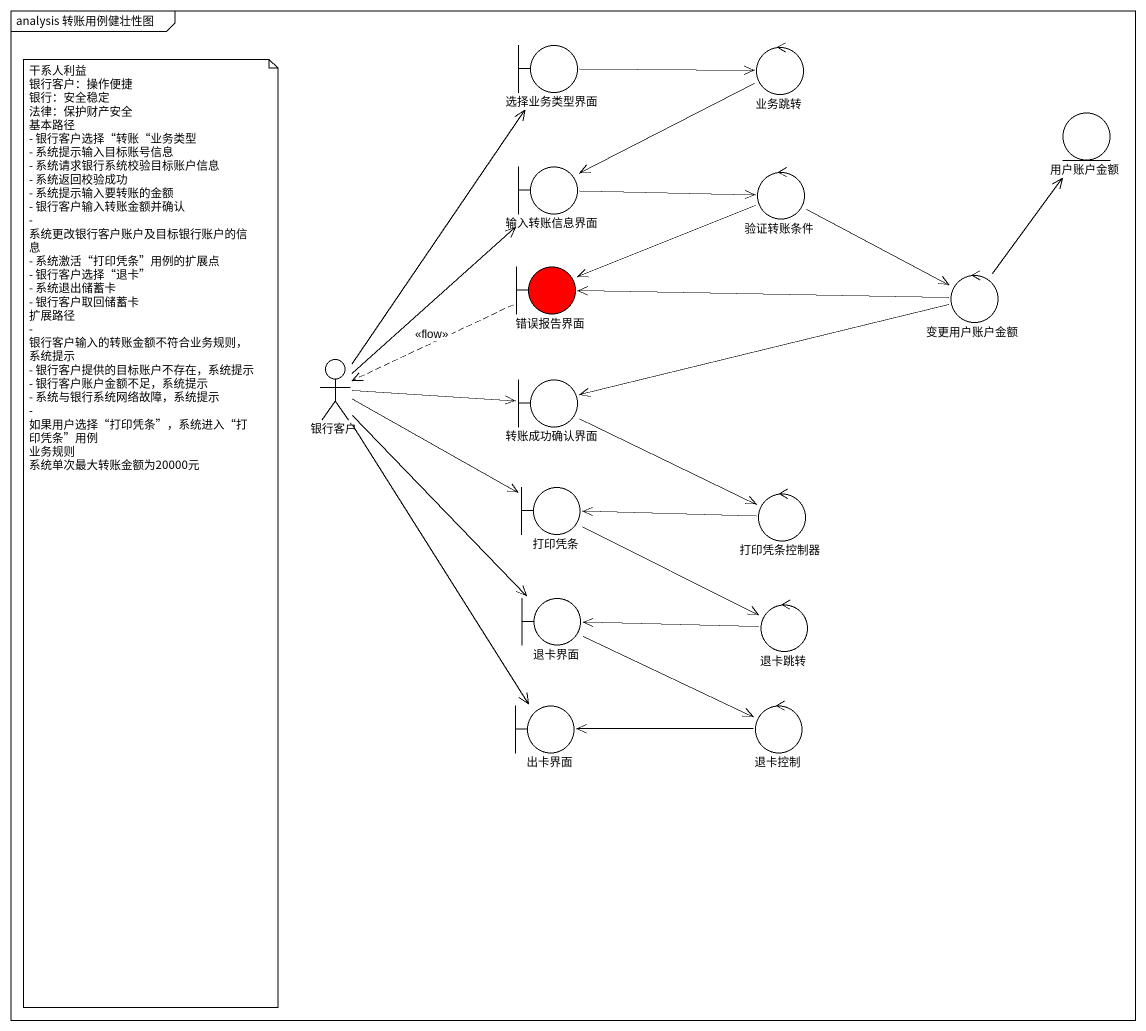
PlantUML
@startuml
mainframe analysis 转账用例健壮性图
boundary 选择业务类型界面
control 业务跳转
entity 用户账户金额
boundary 输入转账信息界面
control 验证转账条件
boundary 错误报告界面 #FF0000
control 变更用户账户金额
actor 银行客户
boundary 转账成功确认界面
boundary 打印凭条
control 打印凭条控制器
boundary 退卡界面
control 退卡跳转
boundary 出卡界面
control 退卡控制
选择业务类型界面 -right-> 业务跳转
业务跳转 -left-> 输入转账信息界面
输入转账信息界面 -right-> 验证转账条件
验证转账条件 -left-> 错误报告界面
验证转账条件 -right-> 变更用户账户金额
错误报告界面 .left.> 银行客户 : <<flow>>
变更用户账户金额 -up-> 用户账户金额
变更用户账户金额 -left-> 错误报告界面
变更用户账户金额 -left-> 转账成功确认界面
银行客户 -up-> 选择业务类型界面
银行客户 -up-> 输入转账信息界面
银行客户 -right-> 转账成功确认界面
银行客户 -right-> 打印凭条
银行客户 --> 退卡界面
银行客户 --> 出卡界面
转账成功确认界面 -right-> 打印凭条控制器
打印凭条 -right-> 退卡跳转
打印凭条控制器 -left-> 打印凭条
退卡界面 -right-> 退卡控制
退卡跳转 -left-> 退卡界面
退卡控制 -left-> 出卡界面
note as N1
  干系人利益
  银行客户：操作便捷
  银行：安全稳定
  法律：保护财产安全
  基本路径
  - 银行客户选择“转账“业务类型
  - 系统提示输入目标账号信息
  - 系统请求银行系统校验目标账户信息
  - 系统返回校验成功
  - 系统提示输入要转账的金额
  - 银行客户输入转账金额并确认
  - 系统更改银行客户账户及目标银行账户的信息
  - 系统激活“打印凭条”用例的扩展点
  - 银行客户选择“退卡”
  - 系统退出储蓄卡
  - 银行客户取回储蓄卡
  扩展路径
  - 银行客户输入的转账金额不符合业务规则，系统提示
  - 银行客户提供的目标账户不存在，系统提示
  - 银行客户账户金额不足，系统提示
  - 系统与银行系统网络故障，系统提示
  - 如果用户选择“打印凭条”，系统进入“打印凭条”用例
  业务规则
  系统单次最大转账金额为20000元
end note
@enduml
